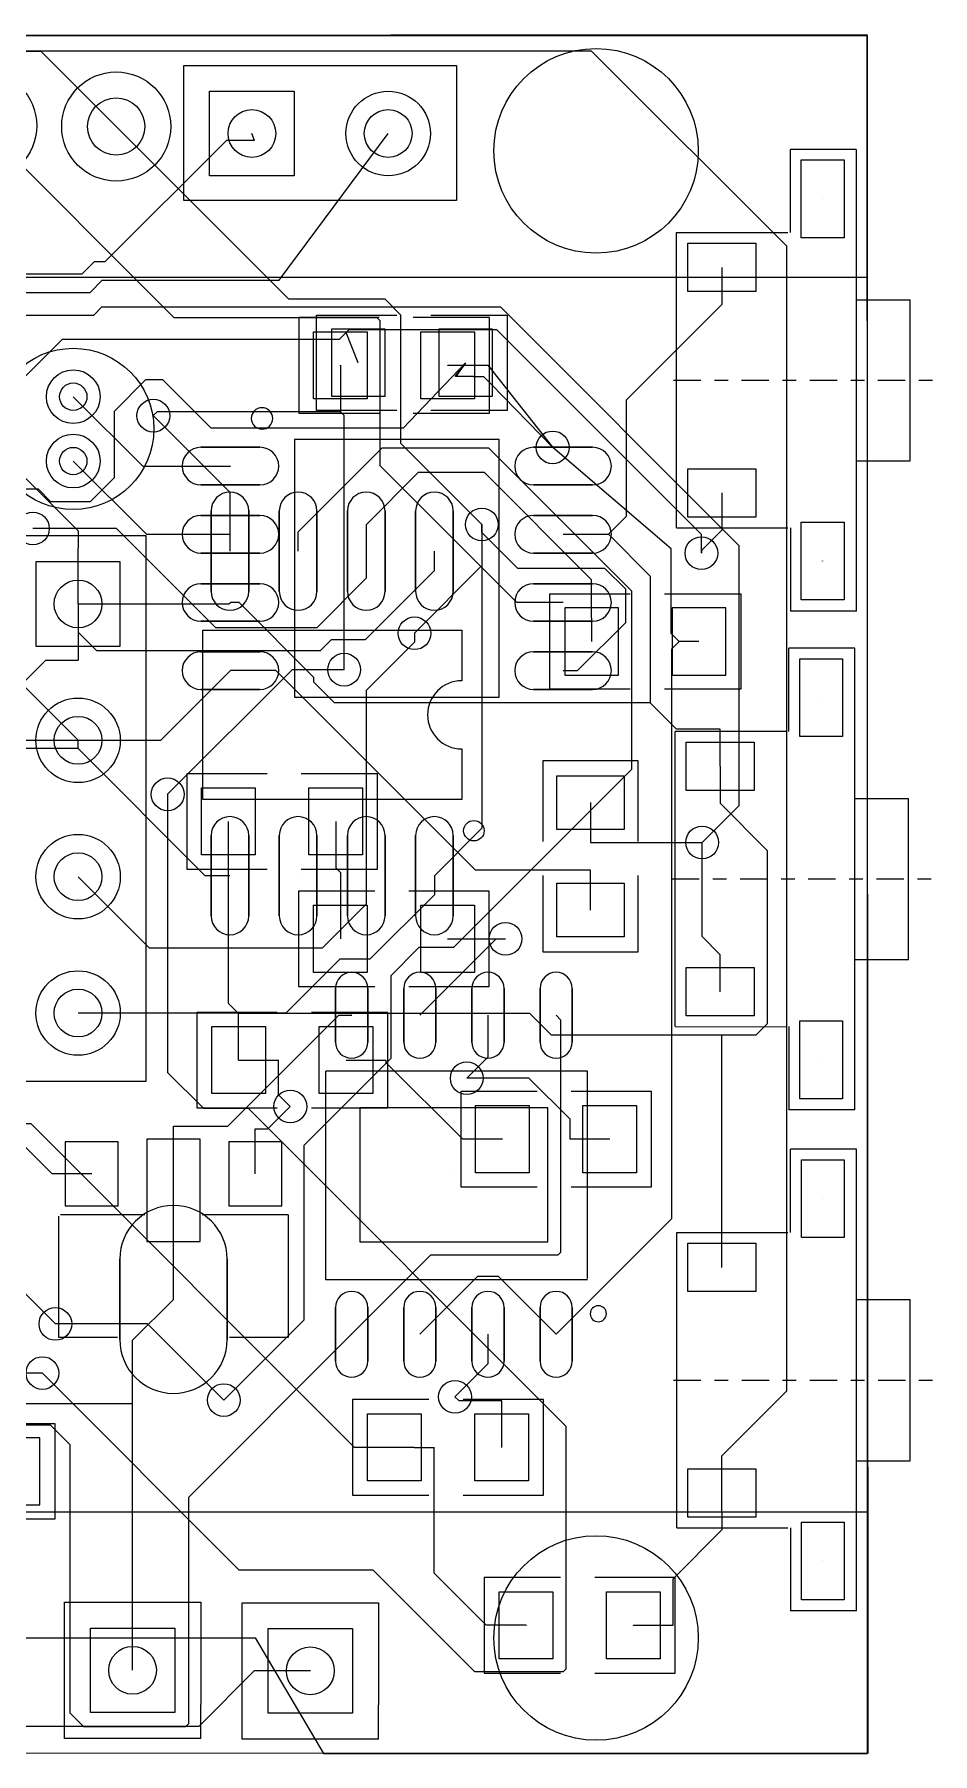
# Model space of a CAD drawing. Header units: millimetres. Extents: x 12.9 to 49.7, y -45.1 to -13.
# Drawn here: x 32.97 to 49.71, y -45.04 to -13.01 of the extents above; entities that cross this region are included whole.
import ezdxf

# ---------------------------------------------------------------- set-up
doc = ezdxf.new("R2010")
doc.units = ezdxf.units.MM

msp = doc.modelspace()

# ---------------------------------------------------------------- linework, layer by layer
for points in [[(12.987, -13.038), (48.478, -13.012), (48.496, -45.037), (12.984, -45.029), (12.972, -13.045), (13.038, -13.053)], [(12.984, -13.032), (48.484, -13.032)], [(48.484, -13.032), (48.484, -45.032)], [(45.778, -39.489), (46.987, -38.28), (46.987, -16.957), (43.35, -13.322), (25.806, -13.322), (25.413, -13.716)], [(25.984, -20.739), (25.984, -18.847), (28.194, -16.637), (28.194, -14.183), (29.058, -13.322), (33.086, -13.322), (34.493, -14.729)], [(41.29, -22.926), (39.413, -21.049), (39.413, -18.349), (39.357, -18.293), (35.575, -18.293), (31.996, -14.714)], [(41.305, -22.141), (39.799, -20.635), (39.799, -18.242), (39.502, -17.945), (37.709, -17.945), (34.493, -14.729)], [(28.372, -20.739), (31.638, -17.47), (33.861, -17.47), (34.089, -17.242), (34.29, -17.242), (36.546, -14.986)], [(29.185, -20.739), (32.103, -17.821), (34.006, -17.821), (34.234, -17.59), (36.165, -17.59), (37.529, -17.59), (39.561, -14.859)], [(37.069, -14.986), (36.546, -14.986)], [(37.069, -14.986), (37.021, -14.859)], [(48.283, -15.154), (47.055, -15.154)], [(47.055, -16.704), (47.055, -15.154)], [(48.285, -23.754), (48.285, -15.154)], [(44.935, -16.703), (47.005, -16.703)], [(44.935, -22.204), (44.935, -16.704)], [(12.984, -17.532), (48.484, -17.532)], [(29.472, -17.412), (29.472, -17.95), (33.782, -22.261), (33.782, -22.576)], [(45.776, -17.353), (45.776, -18.044)], [(30.521, -20.287), (32.568, -18.24), (34.077, -18.24), (34.226, -18.09), (41.653, -18.09), (46.093, -22.53), (46.093, -27.381), (45.41, -28.064)], [(39.723, -20.018), (38.224, -20.018), (38.224, -18.24), (39.723, -18.24)], [(40.358, -18.24), (41.78, -18.24)], [(41.78, -18.24), (41.78, -20.018)], [(43.663, -22.324), (44, -21.986), (44, -19.822), (45.776, -18.044)], [(48.285, -17.954), (49.285, -17.954)], [(49.285, -20.954), (49.285, -17.954)], [(23.762, -23.901), (29.08, -23.901), (30.541, -22.441), (30.541, -21.643), (33.495, -18.689), (38.654, -18.689), (38.778, -18.565)], [(39.393, -18.288), (37.894, -18.288), (37.894, -20.066), (39.393, -20.066)], [(45.397, -22.675), (45.397, -22.327), (41.587, -18.517), (38.829, -18.517), (38.778, -18.565)], [(39.002, -19.129), (38.778, -18.565)], [(41.45, -18.288), (40.028, -18.288)], [(41.45, -20.066), (41.45, -18.288)], [(41.003, -19.129), (39.837, -20.345), (38.067, -20.345), (36.264, -20.345), (35.364, -19.446), (35.039, -19.446), (34.453, -20.036), (34.453, -21.275), (34.008, -21.72), (33.274, -21.72), (33.043, -21.486), (32.695, -21.486), (32.347, -21.834), (32.347, -24.714)], [(38.671, -19.177), (38.671, -20.043)], [(40.673, -19.177), (41.415, -19.177)], [(41.003, -19.129), (40.8, -19.383)], [(41.003, -19.129), (40.82, -19.383)], [(41.415, -19.177), (42.626, -20.706)], [(41.151, -19.383), (40.82, -19.383)], [(41.151, -19.383), (41.336, -19.383)], [(41.336, -19.383), (41.473, -19.52), (42.626, -20.706)], [(44.877, -19.454), (45.385, -19.454)], [(45.639, -19.454), (45.893, -19.454)], [(46.147, -19.454), (46.655, -19.454)], [(46.909, -19.454), (47.163, -19.454)], [(47.417, -19.454), (47.925, -19.454)], [(48.179, -19.454), (48.433, -19.454)], [(48.687, -19.454), (49.195, -19.454)], [(49.449, -19.454), (49.703, -19.454)], [(33.693, -19.761), (34.986, -21.054), (36.622, -21.054)], [(38.671, -20.043), (35.255, -20.043), (35.184, -20.114)], [(35.184, -20.114), (36.612, -21.542), (36.612, -22.639)], [(38.74, -24.846), (38.74, -20.112), (38.671, -20.043)], [(40.028, -20.066), (41.45, -20.066)], [(41.78, -20.018), (40.358, -20.018)], [(37.882, -22.639), (37.882, -22.281), (39.451, -20.711), (41.427, -20.711), (44.092, -23.378), (44.092, -26.703), (40.775, -30.02), (40.132, -30.02), (39.609, -30.546), (39.609, -32.09), (37.988, -33.708), (37.988, -36.96), (36.497, -38.451)], [(44.981, -24.321), (44.834, -24.173), (44.834, -22.596), (42.626, -20.706)], [(29.55, -20.98), (29.55, -21.93), (33.782, -26.162)], [(33.693, -20.96), (35.057, -22.324), (36.622, -22.324)], [(48.285, -20.954), (49.285, -20.954)], [(43.35, -23.454), (43.35, -23.17), (41.356, -21.176), (40.122, -21.176), (39.152, -22.146), (39.152, -22.639)], [(45.776, -21.554), (45.776, -22.245)], [(32.512, -32.512), (35.052, -32.512), (35.052, -22.352), (32.512, -22.352), (32.512, -24.257)], [(39.152, -22.639), (39.152, -23.144), (38.23, -24.067), (36.347, -24.067), (34.498, -22.217), (32.941, -22.217)], [(41.305, -22.141), (41.305, -27.798), (40.422, -28.684)], [(42.819, -24.864), (43.089, -24.864), (43.988, -23.965), (43.988, -23.348), (43.599, -22.959), (41.976, -22.959), (41.305, -22.288), (41.305, -22.141)], [(42.819, -22.324), (43.663, -22.324)], [(43.663, -22.324), (44.445, -23.106), (44.445, -25.466)], [(44.935, -22.204), (47.005, -22.205)], [(45.776, -22.245), (45.397, -22.624), (45.397, -22.675)], [(47.055, -22.204), (47.055, -23.754)], [(33.782, -23.622), (33.782, -22.576)], [(33.782, -24.145), (34.127, -24.491), (38.301, -24.491), (38.506, -24.282), (39.139, -24.282), (40.422, -23), (40.422, -22.639)], [(41.29, -22.926), (40.051, -24.168)], [(42.819, -23.594), (41.958, -23.594), (41.29, -22.926)], [(33.782, -23.622), (36.594, -23.622), (36.622, -23.594)], [(33.782, -23.622), (33.782, -24.145)], [(44.445, -25.466), (38.562, -25.466), (38.176, -25.08), (38.176, -24.989), (36.782, -23.594), (36.622, -23.594)], [(44.072, -25.21), (42.573, -25.21), (42.573, -23.432), (44.072, -23.432)], [(43.35, -23.886), (43.35, -23.454)], [(44.707, -23.432), (46.129, -23.432)], [(46.129, -23.432), (46.129, -25.21)], [(43.35, -23.886), (43.35, -24.321)], [(48.285, -23.754), (47.055, -23.754)], [(33.782, -24.145), (33.782, -24.668)], [(40.93, -27.262), (36.104, -27.262), (36.104, -24.112), (40.93, -24.112)], [(40.051, -24.168), (40.051, -24.333), (39.152, -25.232), (39.152, -28.684)], [(40.93, -24.112), (40.93, -25.052)], [(42.69, -37.226), (44.846, -35.067), (44.846, -24.455), (44.981, -24.321)], [(45.352, -24.321), (44.981, -24.321)], [(48.255, -24.445), (47.027, -24.445)], [(47.027, -25.995), (47.027, -24.445)], [(48.257, -33.045), (48.257, -24.445)], [(32.347, -25.502), (33.183, -24.668), (33.782, -24.668)], [(33.782, -26.162), (35.324, -26.162), (36.622, -24.864)], [(38.74, -24.846), (37.772, -24.846), (35.451, -27.168)], [(43.33, -28.583), (41.186, -28.583), (37.468, -24.864), (36.622, -24.864)], [(46.129, -25.21), (44.707, -25.21)], [(45.748, -25.954), (44.933, -25.954), (44.445, -25.466)], [(30.97, -27.297), (32.106, -26.162), (33.782, -26.162)], [(33.782, -26.314), (33.782, -26.162)], [(44.907, -25.994), (46.977, -25.994)], [(44.907, -31.495), (44.907, -25.995)], [(45.748, -26.645), (45.748, -25.954)], [(33.782, -26.314), (32.347, -26.314)], [(36.612, -28.684), (36.152, -28.684), (33.782, -26.314)], [(40.93, -26.322), (40.93, -27.262)], [(44.219, -28.044), (44.219, -26.546), (42.441, -26.546), (42.441, -28.044)], [(37.305, -26.784), (35.806, -26.784), (35.806, -28.562), (37.305, -28.562)], [(39.362, -26.784), (37.94, -26.784)], [(39.362, -28.562), (39.362, -26.784)], [(45.748, -26.645), (45.748, -27.335)], [(35.451, -27.168), (35.451, -32.347), (36.119, -33.012), (36.949, -33.012), (42.87, -38.936), (42.87, -43.462), (42.819, -43.513), (41.178, -43.513), (39.281, -41.618), (36.784, -41.618), (33.117, -37.948)], [(43.33, -27.323), (43.33, -28.064)], [(45.748, -27.335), (46.624, -28.214), (46.624, -31.443), (46.413, -31.653), (45.778, -31.653)], [(48.257, -27.245), (49.257, -27.245)], [(49.257, -30.245), (49.257, -27.245)], [(36.774, -31.252), (36.584, -31.062), (36.584, -27.673)], [(38.585, -27.673), (38.585, -28.539)], [(43.33, -28.064), (45.41, -28.064)], [(45.748, -30.155), (45.41, -29.817), (45.41, -28.064)], [(39.152, -28.684), (39.152, -29.215), (38.331, -30.033), (35.113, -30.033), (33.782, -28.702)], [(40.422, -28.684), (40.422, -29.037), (39.22, -30.239), (38.659, -30.239), (37.656, -31.242), (33.782, -31.242)], [(37.94, -28.562), (39.362, -28.562)], [(38.585, -28.539), (38.669, -28.623), (38.669, -29.86)], [(42.441, -28.679), (42.441, -30.102)], [(43.33, -29.324), (43.33, -28.583)], [(44.219, -30.102), (44.219, -28.679)], [(44.849, -28.745), (45.357, -28.745)], [(45.611, -28.745), (45.865, -28.745)], [(46.119, -28.745), (46.627, -28.745)], [(46.881, -28.745), (47.135, -28.745)], [(47.389, -28.745), (47.897, -28.745)], [(48.151, -28.745), (48.405, -28.745)], [(48.659, -28.745), (49.167, -28.745)], [(49.421, -28.745), (49.675, -28.745)], [(39.312, -28.971), (37.889, -28.971)], [(37.889, -28.971), (37.889, -30.749)], [(39.947, -30.749), (41.445, -30.749), (41.445, -28.971), (39.947, -28.971)], [(33.299, -34.239), (31.905, -32.845), (31.905, -29.54)], [(40.15, -31.283), (41.57, -29.86), (41.747, -29.86)], [(40.668, -29.86), (41.747, -29.86)], [(42.441, -30.102), (44.219, -30.102)], [(45.748, -30.846), (45.748, -30.155)], [(48.257, -30.245), (49.257, -30.245)], [(37.889, -30.749), (39.312, -30.749)], [(35.56, -33.35), (36.571, -33.35), (38.638, -31.283), (38.88, -31.283)], [(37.495, -31.229), (35.997, -31.229), (35.997, -33.007), (37.495, -33.007)], [(36.774, -32.118), (36.774, -31.252)], [(45.778, -31.653), (42.606, -31.653), (42.202, -31.252), (36.774, -31.252)], [(39.553, -31.229), (38.13, -31.229)], [(38.88, -37.226), (40.358, -35.748), (42.725, -35.748), (42.779, -35.695), (42.779, -31.372), (42.69, -31.283)], [(39.553, -33.007), (39.553, -31.229)], [(41.42, -31.283), (41.42, -32.062), (41.024, -32.456)], [(44.907, -31.495), (46.977, -31.496)], [(45.778, -35.288), (45.778, -31.653)], [(47.027, -31.495), (47.027, -33.045)], [(33.36, -37.033), (31.242, -34.915), (31.242, -31.707)], [(36.774, -32.118), (37.516, -32.118)], [(37.737, -32.982), (37.516, -32.763), (37.516, -32.118)], [(38.397, -36.21), (38.397, -32.324)], [(43.274, -32.324), (38.397, -32.324)], [(38.776, -32.118), (39.517, -32.118)], [(39.517, -32.118), (39.517, -32.161), (40.95, -33.591)], [(43.274, -36.185), (43.274, -32.324)], [(42.949, -33.591), (42.949, -33.221), (42.184, -32.456), (41.024, -32.456)], [(37.084, -33.401), (37.318, -33.401), (37.737, -32.982)], [(42.334, -32.702), (40.912, -32.702)], [(40.912, -32.702), (40.912, -34.481)], [(42.969, -34.481), (44.468, -34.481), (44.468, -32.702), (42.969, -32.702)], [(32.736, -33.302), (32.901, -33.302), (38.933, -39.332)], [(38.13, -33.007), (39.553, -33.007)], [(48.257, -33.045), (47.027, -33.045)], [(35.56, -34.544), (35.56, -33.35)], [(37.084, -34.239), (37.084, -33.401)], [(41.692, -33.591), (40.95, -33.591)], [(43.691, -33.591), (42.949, -33.591)], [(48.285, -33.78), (47.057, -33.78)], [(47.057, -35.33), (47.057, -33.78)], [(48.288, -42.38), (48.287, -33.78)], [(34.036, -34.239), (33.299, -34.239)], [(35.56, -36.576), (35.56, -34.544)], [(40.912, -34.481), (42.334, -34.481)], [(33.426, -37.287), (33.426, -35.027)], [(35.027, -35.001), (33.452, -35.001)], [(37.694, -35.001), (36.093, -35.001)], [(37.694, -35.001), (37.694, -37.287)], [(44.937, -35.329), (47.008, -35.329)], [(44.938, -40.83), (44.938, -35.33)], [(45.778, -35.979), (45.778, -35.288)], [(42.69, -37.226), (41.613, -36.152), (41.224, -36.152), (40.15, -37.226)], [(43.274, -36.21), (38.397, -36.21)], [(34.798, -38.514), (34.798, -37.338), (35.56, -36.576)], [(48.287, -36.58), (49.287, -36.58)], [(49.287, -39.58), (49.287, -36.58)], [(36.497, -38.451), (35.077, -37.033), (33.36, -37.033)], [(31.956, -38.913), (33.264, -38.913), (33.627, -39.276), (33.627, -44.275), (33.884, -44.531), (35.791, -44.531), (35.844, -44.478), (35.844, -40.259), (38.88, -37.226)], [(34.519, -37.287), (33.426, -37.287)], [(37.694, -37.287), (36.601, -37.287)], [(41.42, -37.226), (41.42, -37.777), (40.805, -38.39)], [(33.117, -37.948), (30.8, -37.948), (29.718, -39.032), (29.718, -39.512), (29.388, -39.842), (24.679, -39.842), (24.117, -40.404), (24.117, -40.757), (23.355, -41.516), (21.603, -41.516), (20.968, -40.884), (20.968, -39.853), (19.055, -37.937), (18.476, -37.937), (18.435, -37.897)], [(44.879, -38.08), (45.387, -38.08)], [(45.641, -38.08), (45.895, -38.08)], [(46.149, -38.08), (46.657, -38.08)], [(46.911, -38.08), (47.165, -38.08)], [(47.419, -38.08), (47.927, -38.08)], [(48.181, -38.08), (48.435, -38.08)], [(48.689, -38.08), (49.197, -38.08)], [(49.451, -38.08), (49.705, -38.08)], [(41.676, -38.466), (40.881, -38.466), (40.805, -38.39)], [(31.313, -39.779), (31.313, -38.872), (31.671, -38.514), (34.798, -38.514)], [(34.798, -43.485), (34.798, -38.514)], [(40.32, -38.443), (38.898, -38.443)], [(38.898, -38.443), (38.898, -40.221)], [(40.955, -40.221), (42.454, -40.221), (42.454, -38.443), (40.955, -38.443)], [(41.676, -39.332), (41.676, -38.466)], [(31.928, -38.89), (33.35, -38.89)], [(33.35, -38.89), (33.35, -40.668)], [(39.675, -39.332), (38.933, -39.332)], [(40.046, -39.332), (39.675, -39.332)], [(40.046, -39.332), (40.416, -39.332)], [(41.389, -42.647), (40.416, -41.676), (40.416, -39.332)], [(45.778, -40.18), (45.778, -39.489)], [(48.287, -39.58), (49.287, -39.58)], [(38.898, -40.221), (40.32, -40.221)], [(45.778, -40.526), (45.778, -40.18)], [(12.984, -40.532), (48.484, -40.532)], [(33.35, -40.668), (31.928, -40.668)], [(45.778, -40.526), (45.778, -40.871)], [(44.872, -42.647), (44.872, -41.778), (45.778, -40.871)], [(44.937, -40.83), (47.008, -40.831)], [(47.057, -40.83), (47.057, -42.38)], [(42.774, -41.758), (41.351, -41.758)], [(41.351, -41.758), (41.351, -43.536)], [(43.409, -43.536), (44.907, -43.536), (44.907, -41.758), (43.409, -41.758)], [(36.068, -44.755), (33.528, -44.755), (33.528, -42.215), (36.068, -42.215), (36.068, -44.12)], [(39.38, -44.765), (36.84, -44.765), (36.84, -42.225), (39.38, -42.225), (39.38, -44.13)], [(48.287, -42.38), (47.057, -42.38)], [(24.384, -42.882), (37.084, -42.882)], [(37.084, -42.882), (38.354, -45.032)], [(42.131, -42.647), (41.389, -42.647)], [(44.13, -42.647), (44.872, -42.647)], [(37.064, -43.495), (36.03, -44.531), (31.206, -44.531)], [(38.11, -43.495), (37.064, -43.495)], [(41.351, -43.536), (42.774, -43.536)], [(36.068, -44.755), (36.068, -44.12)], [(39.38, -44.765), (39.38, -44.13)], [(38.354, -45.032), (48.484, -45.032)]]:
    msp.add_lwpolyline(points)
for points in [[(40.831, -13.589), (40.831, -16.104), (35.751, -16.104), (35.751, -13.589), (40.831, -13.589)], [(37.808, -14.072), (37.808, -15.646), (36.233, -15.646), (36.233, -14.072)], [(47.257, -16.8), (47.257, -15.352), (48.054, -15.352), (48.054, -16.8)], [(45.141, -17.803), (45.141, -16.904), (46.411, -16.904), (46.411, -17.803)], [(39.172, -19.802), (38.172, -19.802), (38.172, -18.552), (39.172, -18.552)], [(39.502, -18.504), (38.502, -18.504), (38.502, -19.754), (39.502, -19.754)], [(41.172, -19.802), (40.172, -19.802), (40.172, -18.552), (41.172, -18.552)], [(41.502, -18.504), (40.502, -18.504), (40.502, -19.754), (41.502, -19.754)], [(37.172, -20.704), (36.072, -20.704)], [(41.121, -20.559), (37.816, -20.559), (37.816, -25.359), (41.626, -25.359), (41.626, -20.559), (41.121, -20.559)], [(43.369, -20.704), (42.269, -20.704)], [(45.141, -22.004), (45.141, -21.105), (46.411, -21.105), (46.411, -22.004)], [(37.172, -21.404), (36.072, -21.404)], [(43.369, -21.404), (42.269, -21.404)], [(37.172, -21.974), (36.072, -21.974)], [(36.262, -23.389), (36.262, -21.889)], [(36.962, -23.389), (36.962, -21.889)], [(37.532, -23.389), (37.532, -21.889)], [(38.232, -23.389), (38.232, -21.889)], [(38.802, -23.389), (38.802, -21.889)], [(39.502, -23.389), (39.502, -21.889)], [(40.072, -23.389), (40.072, -21.889)], [(40.772, -23.389), (40.772, -21.889)], [(43.369, -21.974), (42.269, -21.974)], [(47.257, -23.546), (47.257, -22.098), (48.054, -22.098), (48.054, -23.546)], [(37.172, -22.674), (36.072, -22.674)], [(43.369, -22.674), (42.269, -22.674)], [(32.995, -22.835), (32.995, -24.409), (34.569, -24.409), (34.569, -22.835)], [(37.172, -23.244), (36.072, -23.244)], [(43.369, -23.244), (42.269, -23.244)], [(43.851, -23.695), (42.851, -23.695), (42.851, -24.946), (43.851, -24.946)], [(45.851, -23.695), (44.851, -23.695), (44.851, -24.946), (45.851, -24.946)], [(37.172, -23.944), (36.072, -23.944)], [(43.369, -23.944), (42.269, -23.944)], [(37.172, -24.514), (36.072, -24.514)], [(43.369, -24.514), (42.269, -24.514)], [(47.229, -26.091), (47.229, -24.643), (48.026, -24.643), (48.026, -26.091)], [(37.172, -25.214), (36.072, -25.214)], [(43.369, -25.214), (42.269, -25.214)], [(45.113, -27.094), (45.113, -26.195), (46.383, -26.195), (46.383, -27.094)], [(42.705, -27.823), (42.705, -26.823), (43.955, -26.823), (43.955, -27.823)], [(37.084, -28.298), (36.084, -28.298), (36.084, -27.048), (37.084, -27.048)], [(39.084, -28.298), (38.084, -28.298), (38.084, -27.048), (39.084, -27.048)], [(36.262, -29.434), (36.262, -27.934)], [(36.962, -29.434), (36.962, -27.934)], [(37.532, -29.434), (37.532, -27.934)], [(38.232, -29.434), (38.232, -27.934)], [(38.802, -29.434), (38.802, -27.934)], [(39.502, -29.434), (39.502, -27.934)], [(40.072, -29.434), (40.072, -27.934)], [(40.772, -29.434), (40.772, -27.934)], [(42.705, -29.823), (42.705, -28.823), (43.955, -28.823), (43.955, -29.823)], [(38.167, -29.235), (39.167, -29.235), (39.167, -30.485), (38.167, -30.485)], [(40.167, -29.235), (41.167, -29.235), (41.167, -30.485), (40.167, -30.485)], [(45.113, -31.295), (45.113, -30.396), (46.383, -30.396), (46.383, -31.295)], [(38.58, -31.783), (38.58, -30.783)], [(39.18, -31.783), (39.18, -30.783)], [(39.85, -31.783), (39.85, -30.783)], [(40.45, -31.783), (40.45, -30.783)], [(41.12, -31.783), (41.12, -30.783)], [(41.72, -31.783), (41.72, -30.783)], [(42.39, -31.783), (42.39, -30.783)], [(42.99, -31.783), (42.99, -30.783)], [(37.275, -32.743), (36.275, -32.743), (36.275, -31.493), (37.275, -31.493)], [(39.275, -32.743), (38.275, -32.743), (38.275, -31.493), (39.275, -31.493)], [(47.229, -32.837), (47.229, -31.389), (48.026, -31.389), (48.026, -32.837)], [(41.19, -32.966), (42.19, -32.966), (42.19, -34.217), (41.19, -34.217)], [(43.19, -32.966), (44.19, -32.966), (44.19, -34.217), (43.19, -34.217)], [(39.035, -35.504), (42.535, -35.504), (42.535, -33.005), (39.035, -33.005)], [(35.065, -35.496), (36.055, -35.496), (36.055, -33.591), (35.065, -33.591)], [(33.541, -34.836), (34.531, -34.836), (34.531, -33.642), (33.541, -33.642)], [(36.589, -34.836), (37.579, -34.836), (37.579, -33.642), (36.589, -33.642)], [(47.259, -35.425), (47.259, -33.978), (48.057, -33.978), (48.057, -35.425)], [(45.143, -36.429), (45.143, -35.53), (46.413, -35.53), (46.413, -36.429)], [(34.56, -37.326), (34.56, -35.826)], [(36.56, -37.326), (36.56, -35.826)], [(38.58, -37.726), (38.58, -36.726)], [(39.18, -37.726), (39.18, -36.726)], [(39.85, -37.726), (39.85, -36.726)], [(40.45, -37.726), (40.45, -36.726)], [(41.12, -37.726), (41.12, -36.726)], [(41.72, -37.726), (41.72, -36.726)], [(42.39, -37.726), (42.39, -36.726)], [(42.99, -37.726), (42.99, -36.726)], [(39.176, -38.707), (40.176, -38.707), (40.176, -39.957), (39.176, -39.957)], [(41.176, -38.707), (42.176, -38.707), (42.176, -39.957), (41.176, -39.957)], [(33.072, -39.154), (32.072, -39.154), (32.072, -40.404), (33.072, -40.404)], [(45.143, -40.63), (45.143, -39.731), (46.413, -39.731), (46.413, -40.63)], [(47.259, -42.172), (47.259, -40.724), (48.057, -40.724), (48.057, -42.172)], [(41.629, -42.022), (42.629, -42.022), (42.629, -43.272), (41.629, -43.272)], [(43.629, -42.022), (44.629, -42.022), (44.629, -43.272), (43.629, -43.272)], [(35.585, -42.697), (35.585, -44.272), (34.011, -44.272), (34.011, -42.697)], [(38.898, -42.708), (38.898, -44.282), (37.323, -44.282), (37.323, -42.708)]]:
    msp.add_lwpolyline(points, close=True)
for centre, radius in [((43.434, -15.182), 1.905), ((31.996, -14.714), 1.016), ((34.493, -14.729), 1.016), ((39.561, -14.859), 0.787), ((34.493, -14.729), 0.533), ((37.021, -14.859), 0.445), ((39.561, -14.859), 0.445), ((47.655, -16.076), 0.000254), ((45.776, -17.353), 0.000254), ((33.693, -20.361), 1.501), ((38.672, -19.177), 0.000254), ((39.002, -19.129), 0.000254), ((40.672, -19.177), 0.000254), ((41.002, -19.129), 0.000254), ((33.693, -19.761), 0.5), ((33.693, -19.761), 0.255), ((35.184, -20.114), 0.305), ((33.693, -20.96), 0.5), ((42.626, -20.706), 0.305), ((33.693, -20.96), 0.255), ((36.622, -21.054), 0.000254), ((42.819, -21.054), 0.000254), ((45.776, -21.554), 0.000254), ((32.941, -22.217), 0.305), ((41.305, -22.141), 0.305), ((36.622, -22.324), 0.000254), ((42.819, -22.324), 0.000254), ((45.397, -22.675), 0.305), ((36.612, -22.639), 0.000254), ((37.882, -22.639), 0.000254), ((39.152, -22.639), 0.000254), ((40.422, -22.639), 0.000254), ((47.655, -22.822), 0.000254), ((33.782, -23.622), 0.445), ((36.622, -23.594), 0.000254), ((42.819, -23.594), 0.000254), ((40.051, -24.168), 0.305), ((43.351, -24.321), 0.000254), ((45.351, -24.321), 0.000254), ((38.74, -24.846), 0.305), ((36.622, -24.864), 0.000254), ((42.819, -24.864), 0.000254), ((33.782, -26.162), 0.787), ((47.628, -25.367), 0.000254), ((33.782, -26.162), 0.445), ((35.451, -27.168), 0.305), ((45.748, -26.645), 0.000254), ((43.33, -27.324), 0.000254), ((36.584, -27.673), 0.000254), ((38.584, -27.673), 0.000254), ((41.158, -27.846), 0.191), ((45.41, -28.064), 0.305), ((33.782, -28.702), 0.787), ((33.782, -28.702), 0.445), ((36.612, -28.684), 0.000254), ((37.882, -28.684), 0.000254), ((39.152, -28.684), 0.000254), ((40.422, -28.684), 0.000254), ((43.33, -29.324), 0.000254), ((41.747, -29.86), 0.305), ((38.667, -29.86), 0.000254), ((40.667, -29.86), 0.000254), ((33.782, -31.242), 0.787), ((33.782, -31.242), 0.445), ((45.748, -30.846), 0.000254), ((38.88, -31.283), 0.000254), ((40.15, -31.283), 0.000254), ((41.42, -31.283), 0.000254), ((42.69, -31.283), 0.000254), ((36.775, -32.118), 0.000254), ((38.775, -32.118), 0.000254), ((41.024, -32.456), 0.305), ((47.628, -32.113), 0.000254), ((37.737, -32.982), 0.305), ((41.69, -33.591), 0.000254), ((43.69, -33.591), 0.000254), ((34.036, -34.239), 0.000254), ((37.084, -34.239), 0.000254), ((40.785, -34.254), 0.000254), ((35.56, -34.544), 0.000254), ((47.658, -34.701), 0.000254), ((45.778, -35.979), 0.000254), ((33.36, -37.033), 0.305), ((35.56, -36.576), 0.000254), ((38.88, -37.226), 0.000254), ((40.15, -37.226), 0.000254), ((41.42, -37.226), 0.000254), ((42.69, -37.226), 0.000254), ((33.117, -37.948), 0.305), ((40.805, -38.39), 0.305), ((36.497, -38.451), 0.305), ((39.676, -39.332), 0.000254), ((41.676, -39.332), 0.000254), ((45.778, -40.18), 0.000254), ((43.434, -42.883), 1.905), ((47.658, -41.448), 0.000254), ((42.129, -42.647), 0.000254), ((44.129, -42.647), 0.000254), ((34.798, -43.485), 0.445), ((38.11, -43.495), 0.445)]:
    msp.add_circle(centre, radius)
for centre, radius, start, end in [((37.209, -20.166), 0.2, 0.3638, 359.6362), ((36.072, -21.054), 0.35, 90, 270), ((37.172, -21.054), 0.35, 270, 90), ((42.269, -21.054), 0.35, 90, 270), ((43.369, -21.054), 0.35, 270, 90), ((36.612, -21.889), 0.35, 0, 180), ((37.882, -21.889), 0.35, 0, 180), ((39.152, -21.889), 0.35, 0, 180), ((40.422, -21.889), 0.35, 0, 180), ((36.072, -22.324), 0.35, 90, 270), ((37.172, -22.324), 0.35, 270, 90), ((42.269, -22.324), 0.35, 90, 270), ((43.369, -22.324), 0.35, 270, 90), ((36.072, -23.594), 0.35, 90, 270), ((37.172, -23.594), 0.35, 270, 90), ((42.269, -23.594), 0.35, 90, 270), ((43.369, -23.594), 0.35, 270, 90), ((36.612, -23.389), 0.35, 180, 0), ((37.882, -23.389), 0.35, 180, 0), ((39.152, -23.389), 0.35, 180, 0), ((40.422, -23.389), 0.35, 180, 0), ((36.072, -24.864), 0.35, 90, 270), ((37.172, -24.864), 0.35, 270, 90), ((42.269, -24.864), 0.35, 90, 270), ((43.369, -24.864), 0.35, 270, 90), ((40.93, -25.687), 0.635, 90, 270), ((36.612, -27.934), 0.35, 0, 180), ((37.882, -27.934), 0.35, 0, 180), ((39.152, -27.934), 0.35, 0, 180), ((40.422, -27.934), 0.35, 0, 180), ((36.612, -29.434), 0.35, 180, 0), ((37.882, -29.434), 0.35, 180, 0), ((39.152, -29.434), 0.35, 180, 0), ((40.422, -29.434), 0.35, 180, 0), ((38.88, -30.783), 0.3, 0, 180), ((40.15, -30.783), 0.3, 0, 180), ((41.42, -30.783), 0.3, 0, 180), ((42.69, -30.783), 0.3, 0, 180), ((38.88, -31.783), 0.3, 180, 0), ((40.15, -31.783), 0.3, 180, 0), ((41.42, -31.783), 0.3, 180, 0), ((42.69, -31.783), 0.3, 180, 0), ((35.56, -35.826), 1, 0, 180), ((38.88, -36.726), 0.3, 0, 180), ((40.15, -36.726), 0.3, 0, 180), ((41.42, -36.726), 0.3, 0, 180), ((42.69, -36.726), 0.3, 0, 180), ((43.476, -36.843), 0.15, 90.4851, 89.5149), ((35.56, -37.326), 1, 180, 0), ((38.88, -37.726), 0.3, 180, 0), ((40.15, -37.726), 0.3, 180, 0), ((41.42, -37.726), 0.3, 180, 0), ((42.69, -37.726), 0.3, 180, 0)]:
    msp.add_arc(centre, radius, start, end)

doc.saveas('drawing.dxf')
